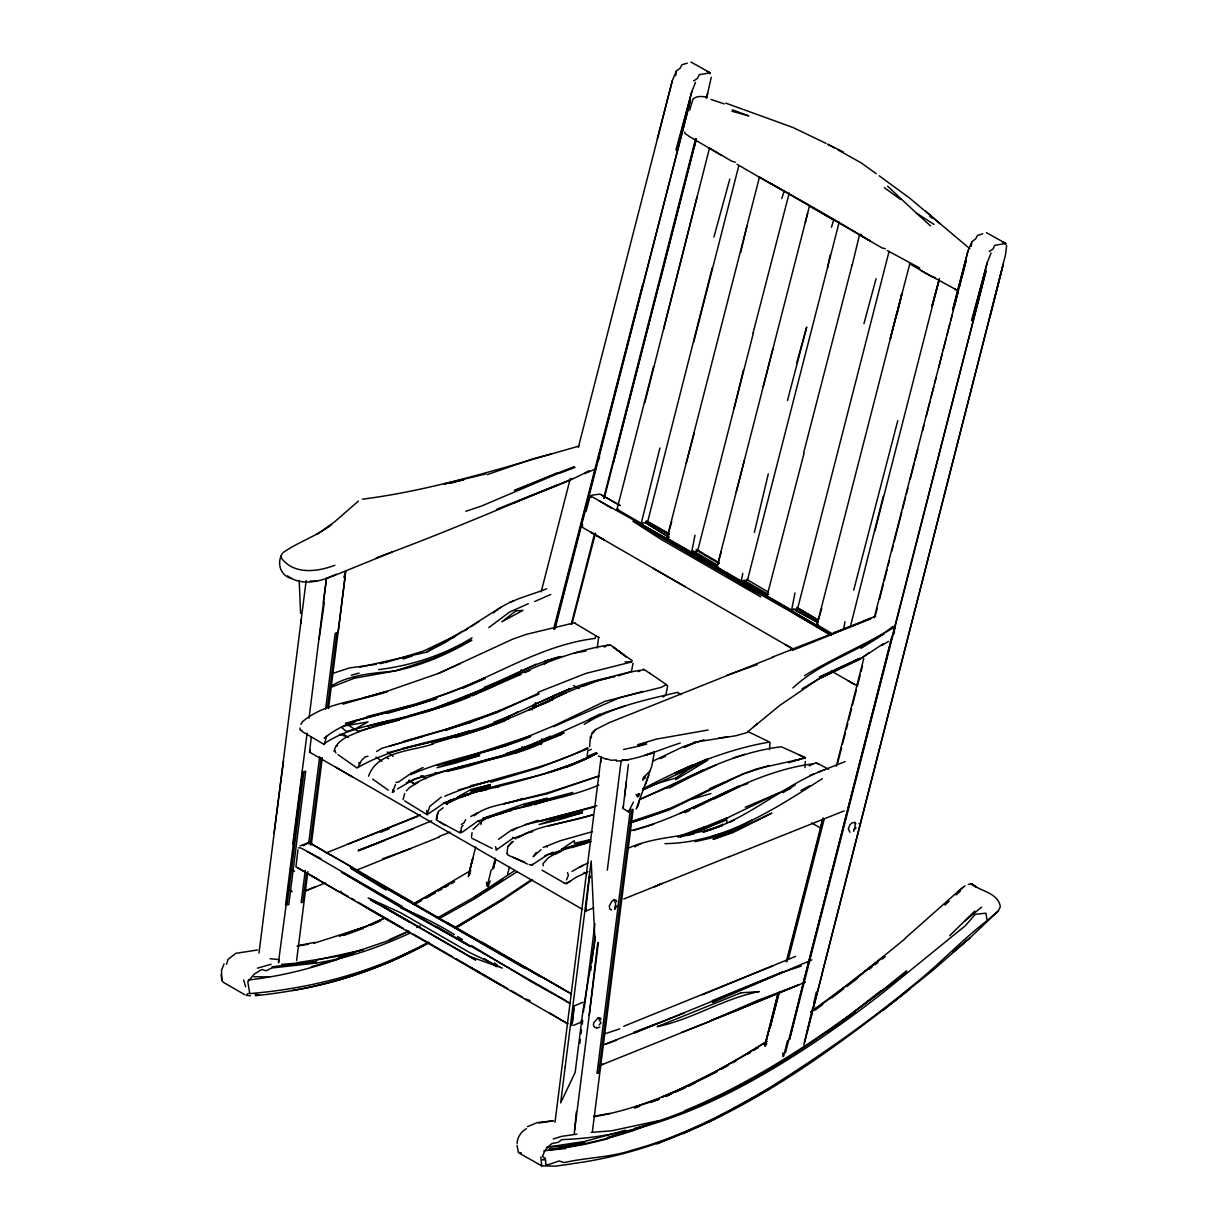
<?xml version="1.0" encoding="UTF-8"?>
<svg xmlns="http://www.w3.org/2000/svg" width="1228" height="1228" viewBox="0 0 1228 1228"><rect width="100%" height="100%" fill="white"/><g stroke="black" fill="none" stroke-linecap="round" stroke-linejoin="round"><path stroke-width="1.5" d="M631.085 671.562L618.405 675.814M617.039 905.957L614.86 909.027L614.875 907.2M894.69 629.212L894.705 627.508L892.94 626.372C862.117 651.239 821.916 660.756 792.874 687.956M805.077 758.52L805.092 757.492L781.3 746.762C730.338 752.948 686.022 779.197 639.773 799.351M436.631 818.708L437.598 813.197M601.075 1019.501L600.108 1017.905L598.312 1017.69L600.937 1022.985L599.064 1025.012M616.901 901.705L615.919 900.109L614.123 899.878L615.688 903.946L614.86 909.027M692.561 766.748L675.676 778.045L675.63 779.688L707.727 760.255L642.781 790.126M471.475 836.851L472.074 832.584M540.842 1157.022L541.717 1165.863L555.47 1166.155L572.509 1163.791M245.631 986.744L243.62 980.067M571.818 1025.595L574.213 1005.885L582.916 1002.294M428.296 942.168C373.389 972.422 311.682 988.433 249.791 993.605L247.81 981.786L254.104 974.249L260.183 970.35L262.362 969.521L265.785 970.826L271.941 967.971L315.98 963.105L316.072 961.601L281.719 964.348M804.969 767.607L805.353 761.483M801.347 966.068L783.571 971.962L712.639 1001.081L712.547 1002.509L811.892 959.866M573.844 1009.186L572.448 1022.663M726.684 822.806L726.93 819.843L687.235 835.439M704.365 828.992L778.675 793.058L790.709 788.437M574.259 1133.429L576.346 1111.939M583.484 1011.78L584.114 1005.103M627.83 811.37L628.506 811.846L623.087 808.515L628.383 764.461M507.317 853.337L507.993 855.164L524.678 862.133M490.939 816.436L477.324 821.394L462.035 832.369L459.917 832.83L436.6 820.15L436.677 815.806M624.76 795.913L626.219 782.113M306.156 580.614L258.985 953.051M310.438 752.488L309.563 752.089L311.298 737M600.768 762.527L601.367 756.97M607.307 870.176L621.184 760.531M480.962 824.51L481.269 821.732L487.163 817.756L514.409 808.93M328.505 708.617L345.82 570.652L343.871 577.39M769.542 749.571L769.941 742.341M554.995 1122.315L601.106 757.185M894.153 633.725L894.506 630.716M323.332 602.349L326.556 577.82L309.042 718.211M590.438 736.539L589.578 746.716M338.145 632.19L345.083 576.868M283.499 761.13L274.013 833.382M302.548 771.998L285.495 905.005M297.913 849.868L295.933 866.784L339.051 891.789M319.633 756.601L308.612 843.82M325.62 709.185L335.198 633.326L336.933 632.681L327.538 707.174M305.25 870.376L301.182 902.611L302.886 902.319L306.647 872.601M310.162 844.741L321.122 758.075M307.906 871.573L296.608 960.465M311.267 844.971L322.304 757.615M579.862 1043.155L580.353 1039.364M581.059 1033.684L581.535 1029.893M582.256 1024.198L582.732 1020.407M584.421 1007.129L594.935 923.702M590.76 970.396L591.236 966.62M591.712 962.859L595.043 936.457M597.729 942.551L589.21 1015.356M574.643 1130.374L598.374 942.782M630.302 809.805L597.008 1073.41L598.711 1073.103L632.067 809.052M592.433 1131.249L633.141 809.559M300.031 727.989L300.092 730.061L301.919 730.276M278.418 962.629L286.124 905.021M654.355 752.488L651.776 766.149L636.196 809.006M292.74 844.327L307.092 733.269M517.08 1143.514C517.295 1137.343 521.01 1131.602 526.428 1128.685M582.655 524.955L582.226 527.104L584.436 528.531L792.49 648.722M675.707 75.675L676.336 71.009L680.066 68.292L681.893 64.792L687.25 63.165M971.256 246.306L971.885 241.64L975.615 238.938L977.427 235.423L982.799 233.796M436.308 819.368L438.335 811.478L443.17 807.778M598.681 637.117L597.222 648M623.087 808.515L623.425 806.105M319.126 638.882L324.33 602.441M282.394 553.383C276.53 563.084 280.153 575.456 291.543 578.588M593.6 907.906L585.633 911.191L585.971 908.874M309.563 752.089L309.978 749.54M460.899 832.507L461.375 827.135L463.094 825.477M278.618 962.629L279.186 959.575M631.606 670.764L633.034 663.181M711.288 77.241L706.591 98.025M781.806 198.537L784.093 191.169L759.487 176.955L667.004 538.094L691.625 552.308L694.987 535.178M804.018 453.393L767.024 595.979L791.63 610.04L794.992 592.909M843.651 628.629L844.987 621.767M839.169 222.191L747.438 580.199L741.236 581.09L742.786 573.476M827.58 267.612L830.082 255.24M853.629 831.402L855.164 826.168L854.765 822.361L851.818 822.944L849.853 824.955L848.287 828.961L849.991 832.231M393.067 789.665L392.469 792.444L395.462 784.523M695.524 82.383L691.778 91.732L676.567 150.077M897.453 312.695L901.843 293.615L890.285 338.759L909.902 263.391M803.772 1044.967L812.875 1006.914M813.734 1003.199L816.298 992.086M991.073 253.014L987.327 262.362L972.115 320.708M659.912 448.036L641.231 523.358L617.009 509.221L624.684 479.473M638.13 805.89L639.558 799.766M768.298 473.854L754.345 532.476M509.497 866.876L507.517 874.198M740.699 252.446L747.023 225.798M804.601 1042.449L1003.291 264.005L821.762 974.587M852.247 265.033L859.493 234.84L861.273 234.241M644.854 402.6L709.492 148.097L731.903 161.267L735.357 162.203M663.673 329.089L697.028 196.941M734.129 408.233L743.37 370.257M495.605 859.4L493.349 868.595L495.713 859.354M778.537 993.099L769.987 1028.036L778.92 992.93M472.596 859.017L468.605 874.95L475.712 846.906M487.286 885.741L491.261 869.808M641.231 523.358L647.54 522.238L712.194 267.888M783.541 1056.494L787.516 1040.561M492.443 869.347L495.237 858.188M659.958 281.504L696.353 138.749M694.495 146.147L696.322 138.871M707.742 93.374L706.008 97.856M805.307 222.544L809.467 205.89L810.434 205.536M883.254 496.404L850.129 627.646M990.044 316.793L1005.578 254.426L1006.638 245.339M574.735 623.133L598.926 637.608M778.015 993.529L765.182 1044.399M778.091 993.16L764.844 1045.795L779.412 992.024M468.497 875.38L472.887 858.05M807.594 213.426L717.014 567.106L741.236 581.09M763.263 386.544L772.888 348.767M874.981 530.788L939.451 278.602L931.945 306.186L939.021 280.276M785.49 1052.764L891.881 636.518M657.302 139.071L672.376 80.526L676.336 71.009M578.342 447.376L672.376 80.526M675.983 149.862L691.778 91.732M533.259 708.433L534.195 704.749M544.572 664.179L545.508 660.495L544.48 664.133M554.964 628.951L690.504 100.113L554.304 629.043M695.585 138.718L603.669 498.246M613.34 462.895L659.712 281.611M695.969 139.516L604.283 498.123M624.668 479.319L653.603 366.497M693.789 341.814L738.811 165.703M753.439 332.849L697.55 551.111L691.625 552.308M876.055 278.725L863.959 323.609M889.087 251.372L797.54 608.842L791.63 610.04M853.706 590.131L897.775 420.651M952.851 309.702L967.925 251.157L971.885 241.64M786.242 961.816L823.006 818.094M836.283 766.18L863.745 658.622M874.213 617.822L965.96 261.211M967.925 251.157L952.713 309.579M786.933 961.478L823.527 818.385M837.788 762.619L841.579 747.76M842.531 744.045L845.386 732.886M846.338 729.171L847.765 723.599M848.717 719.884L851.557 708.725M852.508 705.01L856.315 690.136M857.267 686.421L860.122 675.277M861.058 671.562L862.486 665.975M922.52 430.921L923.932 425.395M926.28 416.2L930.041 401.479M930.977 397.795L933.802 386.759M934.738 383.075L936.15 377.564M938.499 368.369L942.26 353.649M943.196 349.965L946.02 338.928M946.957 335.244L949.781 324.207M950.718 320.523L952.13 315.013M875.779 614L877.191 608.443M879.555 599.187L883.331 584.39M884.283 580.691L887.107 569.592M888.059 565.893L889.471 560.352M891.835 551.096L893.247 545.539M894.199 541.84L901.751 512.245M902.703 508.546L905.527 497.447M906.479 493.748L907.891 488.191M910.255 478.951L914.031 464.153M914.983 460.439L917.807 449.341M788.299 959.421L824.172 819.23M971.532 320.493L987.327 262.362M508.346 719.439L509.298 715.755M519.736 675.231L521.163 669.705M541.164 591.896L570.237 478.782M642.628 284.589L553.644 628.997M533.858 708.433L535.285 702.907M523.65 750.6L524.602 746.916M534.548 708.28L535.976 702.754M540.719 742.817L541.671 739.118M551.694 700.267L552.646 696.568M571.25 624.346L594.613 533.474M541.103 744.429L542.055 740.73M552.554 699.975L553.506 696.276M571.864 624.208L595.473 533.244M736.217 491.983L744.444 460.039M803.603 452.963L852.247 264.434M954.018 307.629L958.316 290.944M959.268 287.245L960.695 281.673M961.662 277.973L965.96 261.272M897.146 312.188L817.019 624.699L833.382 634.415M806.857 1032.779L821.992 974.449M540.98 742.771L541.947 739.056M552.124 700.175L553.091 696.476M787.47 400.528L806.689 327.108L796.772 362.674M789.22 193.042L753.025 333.156M586.063 511.462L590.207 495.744L593.431 494.945L599.939 494.132L619.971 505.476M686.237 463.186L694.357 432.655M521.179 750.308L522.161 746.639M532.077 709.984L533.566 704.473M729.8 179.088L713.944 237.004M822.99 818.923L820.411 827.902L811.723 823.036M721.25 551.725L717.014 567.106L717.95 566.676M595.856 635.828L595.135 638.406C537.879 645.375 490.187 680.143 436.247 697.335C400.451 714.681 355.337 712.102 324.146 738.304M671.731 521.746L667.004 538.094L667.955 537.803M821.732 608.351L817.019 624.699L817.955 624.407M226.551 964.333L228.024 959.344L235.807 953.342L257.496 949.981M546.521 663.197L547.504 659.973M689.66 110.182L693.099 98.915C696.951 95.646 702.723 96.291 707.313 97.365M831.448 227.241L833.72 219.95L834.764 220.012M334.415 750.569L335.981 752.933M645.467 784.615L648.783 775.375M488.053 886.662L490.202 880.936M512.276 841.61L507.793 846.645L507.041 853.92M454.114 799.044L443.968 803.158L427.144 814.701L429.693 806.489L441.312 797.049M709.845 73.818L710.229 72.836L690.919 62.045M1005.394 244.449L1005.778 243.466L986.468 232.675M566.553 879.816L568.38 875.272L567.489 872.571M598.266 460.377L599.663 457.077M470.309 696.537C430.245 713.882 385.607 718.641 346.25 737.23C340.739 740.392 335.183 744.659 334.154 751.367L335.459 750.937M326.587 736.171L324.269 744.521L324.269 743.646C342.965 730.875 365.192 726.301 386.973 721.358M358.33 766.502L361.339 760.639L365.284 756.74L367.97 756.294M628.506 811.846L633.418 802.099M224.079 963.842L221.531 970.197L221.807 980.251L223.358 982.339L244.71 994.665M404.672 793.488L403.06 799.597M465.688 819.736L464.015 822.821L461.314 824.464M858.034 683.259L856.33 685.347L831.356 671.087M468.175 876.731L470.539 872.955M765.213 1046.225L766.779 1043.723M537.956 692.316L585.817 673.42L631.361 661.999L632.22 660.695L613.34 647.141L626.019 656.98M883.515 1010.045L933.51 969.752L969.951 937.9L998.364 910.915L1000.344 906.648C998.103 892.618 980.19 891.267 970.949 883.638L968.201 884.559M459.625 832.415L460.761 830.88M793.534 613.002L830.972 635.429M495.636 846.66L496.312 849.93L497.217 848.748M773.026 657.226L609.027 722.739L595.749 729.493L591.236 735.127L591.451 737.936M802.037 688.893L818.401 679.099L859.216 659.651L883.27 643.764M473.102 829.36L479.166 823.681M536.222 852.462L533.182 856.699L540.98 849.653M406.407 790.863L409.738 787.424L418.027 782.451M638.867 793.764L636.918 795.775L637.347 796.88L638.406 796.496L639.696 793.902L635.951 794.854M642.873 780.317L643.457 777.416L649.673 771.322M519.935 836.621C541.563 824.065 568.948 822.76 592.648 814.839L548.931 826.03M474.238 815.806C487.316 804.447 506.98 804.985 522.514 798.415M623.717 899.003L729.616 856.484M949.612 935.736L974.74 911.13M300.921 724.366L302.395 721.757C326.034 701.756 359.359 701.203 387.618 691.625M957.026 892.879L965.101 885.772M507.793 846.645L513.335 841.349M857.482 659.743L818.401 679.099L779.872 705.348L746.609 732.702L735.879 735.741L693.375 742.433M248.271 993.329L246.214 995.263L250.481 995.831M987.174 920.586C960.066 941.462 936.857 966.989 909.656 987.972C865.571 1024.198 818.631 1056.786 770.386 1087.225C726.869 1113.167 681.433 1136.744 632.313 1150.099C610.255 1157.605 586.784 1157.359 564.343 1162.578L559.032 1160.982L548.44 1164.62L545.662 1164.42L545.692 1160.092L542.469 1159.815L545.493 1158.48L542.392 1156.484L544.91 1150.605L548.149 1146.768L551.909 1143.56L558.187 1142.347L561.749 1139.599C648.169 1136.898 727.636 1098.4 799.136 1052.488A1038.704 599.709 -60 0 0 881.857 993.575L965.346 925.728L975.339 914.277L985.884 913.202L987.174 920.586L998.364 910.915M283.284 552.477C298.404 541.855 316.855 536.068 331.698 524.556M956.167 894.92L960.342 891.114M962.844 887.215L905.496 937.992M636.611 807.886L637.654 806.95M944.9 905.051L949.183 901.245M529.099 864.435L531.478 865.295L532.63 864.266M565.279 1000.835L570.314 1003.506L530.696 981.325L471.475 945.545M591.835 732.916L595.749 729.493M981.663 907.108L964.87 920.908M953.649 951.777L969.951 937.9L952.836 951.777M853.997 829.714L856.085 827.933M638.314 671.593L642.889 669.521M882.395 959.007L885.25 956.612M810.649 1011.964L857.067 977.887L905.282 938.56M906.464 970.826C825.109 1037.23 736.739 1099.72 634.431 1128.394M358.422 501.07L334.246 522.13L316.686 534.564M909.917 989.016C810.818 1067.009 701.848 1146.323 573.522 1163.499M753.624 726.638L757.231 723.722M906.97 972.023C837.987 1025.319 766.149 1077.079 685.117 1110.542M830.542 997.781L882.41 957.41M392.469 792.444L394.495 790.847M857.297 977.503L883.055 957.211M854.504 1011.35L880.814 990.858M868.979 969.429L871.957 967.111M874.935 964.794L877.913 962.491M822.3 778.706C774.684 808.976 723.522 842.884 664.962 843.667M493.502 612.879C508.484 599.771 528.761 596.056 546.706 588.765M498.522 839.307L511.8 829.852L537.68 820.335M831.909 997.75L843.743 988.786M846.706 986.544L857.067 978.701M488.836 627.569L509.635 612.035L528.286 603.731M496.312 849.93L512.352 838.647L525.983 833.751M815.07 1010.183L822.745 1004.519M859.216 659.651L868.979 652.697M566.415 883.822L575.64 877.529L587.966 871.634M810.802 1011.949L831.095 997.735M827.242 1031.735L855.056 1012.501M554.933 854.412L561.61 851.219M446.531 803.864C493.426 779.749 550.129 780.01 596.701 753.409M585.295 843.697L561.411 849.377L574.274 840.689L574.474 843.314L590.499 839.599M693.651 80.956L697.443 78.408L699.223 74.708L710.229 72.836L706.944 71.285M989.2 251.587L992.991 249.038L994.772 245.339L1005.778 243.466L1002.493 241.931M330.915 686.222C350.087 674.356 373.251 673.374 395.032 670.933C422.263 665.3 447.913 654.14 471.844 640.141L433.07 658.377L413.452 664.977L395.032 670.933L354.324 678.224L330.731 687.434M514.916 870.483L474.161 897.207L437.183 918.007M517.418 871.558L474.515 898.896L439.133 918.697M531.187 879.816L503.787 898.129L455.005 927.432M456.494 927.554L503.48 899.356L532.476 879.985M579.769 867.26L587.905 862.916M449.264 802.437L457.614 797.448M397.365 789.051L414.419 779.059L503.511 755.281L551.771 736.508L604.544 712.624L625.175 705.977M514.425 502.851C539.199 491.921 565.509 483.771 589.194 470.6M500.917 607.2L445.227 642.505L426.177 652.252L359.42 667.28M464.813 630.716L467.883 628.721M470.953 626.71L478.644 621.69M423.092 767.469L410.612 773.64L398.286 782.205L395.892 782.389M414.112 783.971C453.47 762.327 501.27 762.174 542.009 743.124M782.957 792.659L795.376 784.784M470.846 870.483L413.667 903.977M860.92 648.369L884.283 633.848M747.269 1054.453L750.461 1052.457M753.654 1050.477L758.428 1047.499M763.217 1044.537L766.41 1042.541M804.463 675.707C833.229 658.116 864.481 645.007 893.477 627.738M376.612 751.49L381.739 748.343L422.34 736.6M604.283 647.095L607.292 645.253L610.562 645.068L621.798 653.25M444.797 796.22C490.878 776.633 542.638 771.061 587.629 747.637M503.48 899.356L455.757 927.969M662.045 1097.218C698.578 1082.098 732.993 1062.404 766.548 1041.605M746.025 1054.177L767.055 1041.344M426.177 652.252L462.419 631.284M572.033 871.419L582.87 865.203M881.965 645.36L888.458 641.43M433.3 743.922C412.316 751.091 376.95 751.26 368.6 776.188M451.397 883.653L454.59 881.75M527.441 1126.705L537.311 1122.576L553.383 1120.796L538.877 1123.006M362.383 499.197C436.431 489.742 507.379 466.241 578.971 446.102M474.161 897.207L503.112 880.108M512.091 830.757L517.034 827.841M809.175 765.858L815.945 762.726M303.285 845.816L308.965 842.485L352.236 867.367M470.754 816.528L477.185 812.829M614.123 899.878L612.02 901.091L609.257 906.126L609.886 909.273L611.513 909.871M598.312 1017.69L593.799 1022.556L593.37 1025.18L594.797 1027.544L596.731 1027.406M740.238 1105.369L769.572 1088.453M457.89 796.926L471.245 789.312L490.463 784.6L471.153 790.525L490.356 785.905L471.061 791.738L490.233 787.209L457.89 796.926L468.989 794.762M425.855 898.267L435.433 892.817M438.626 890.991L441.819 889.164M445.012 887.353L448.205 885.526M721.742 1069.097L728.112 1065.459M732.901 1062.727L736.094 1060.9M449.878 883.761L413.099 904.023M769.895 1088.53L711.918 1120.458L656.995 1144.005M745.718 1054.806L717.152 1070.77L665.914 1096.266M452.242 637.961L455.404 636.211M517.587 837.895L520.549 836.253M669.321 788.115L703.23 769.818M695.063 841.687L713.299 837.481L732.886 830.45L752.288 819.966M429.048 942.567C375.737 972.376 316.01 989.568 255.378 995.693M429.217 942.613C386.59 965.96 340.279 982.738 292.264 990.582M800.948 790.433L809.958 785.628M663.059 696.982L665.929 694.787L667.648 685.853L666.374 684.625L661.201 687.373L604.99 701.311L553.521 725.948L505.23 745.949L437.26 765.535M714.205 798.921L740.914 786.135M472.059 637.823C443.6 655.199 411.672 665.453 378.669 669.659M634.676 846.89L641.016 843.59M550.773 594.459L534.656 601.536M410.705 774.699C449.11 757.461 491.937 752.779 530.803 736.662M642.597 788.944C682.921 767.914 724.566 749.725 769.572 742.05M824.571 769.649C781.898 786.012 747.668 819.552 702.953 832.124L722.586 825.523M414.404 904.422L421.066 900.999M688.601 1086.35L695.263 1082.927M487.025 818.431C522.913 803.327 562.915 800.334 598.865 785.076M538.831 693.068L496.526 712.808L445.564 730.43M566.968 767.116L596.624 753.501M413.514 903.977L421.971 899.725M588.857 719.623L600.062 714.021M629.81 823.144L669.46 809.835L742.802 774.07L756.586 768.912L805.384 758.014L799.075 754.867M387.618 962.875L414.742 949.413M351.269 675.231L359.113 673.097M455.02 636.043L423.353 651.116L385.085 662.706M693.513 808.653L727.728 791.784M666.85 788.084L716.031 765.075M552.953 852.186L544.418 856.162M392.223 552.001L333.202 575.978M335.981 746.348L337.562 745.58M443.968 803.158L452.196 799.704M652.728 761.206L683.305 746.655L704.043 739.809M812.491 763.908C746.962 772.366 693.482 815.392 629.964 830.865M738.842 786.089L679.913 813.535M716.952 1071.829C677.917 1091.324 637.516 1109.298 594.229 1116.697M584.175 724.351C612.757 706.514 645.529 699.96 677.672 692.3M631.253 822.069C665.361 813.765 695.555 794.823 727.713 781.376M385.761 721.174C438.964 711.242 487.746 687.388 536.114 664.133M408.31 931.499L389.675 940.234L338.56 957.564M566.645 882.963L570.575 881.121M675.507 773.701L707.696 758.689M416.768 927.524L420.176 925.927M429.447 649.366L434.436 647.049M529.161 710.014C564.312 692.131 600.83 677.027 639.834 670.319M686.222 778.168L702.6 770.539M729.232 822.438L734.221 820.12M683.152 1133.628L711.288 1120.535M709.815 788.606L742.802 774.07L769.204 765.443M660.234 758.643L665.376 756.279M674.586 773.133L692.039 765.136M614.767 676.751C571.557 682.753 534.333 707.174 494.024 722.125M566.154 692.838C529.974 709.554 493.733 726.608 455.281 737.537M684.196 747.576L696.829 741.789L683.95 746.9M531.478 865.295L547.596 854.811L570.437 847.566M342.919 704.151L386.39 691.471L438.304 673.481L512.352 639.297L526.474 634.308L574.842 622.719M472.12 695.892L521.301 674.157M384.502 918.13L365.33 926.833L313.861 943.304M684.84 812.66L690.059 810.296M550.651 736.094L528.5 746.133L505.875 753.685M339.757 935.92L366.174 926.403L384.763 917.991M438.304 673.481L460.454 663.504M548.839 700.896L529.56 709.584L550.037 701.219M608.597 645.56L609.733 645.053M538.954 694.096L470.969 722.233L390.166 745.964M537.296 703.183L569.669 688.816M661.339 883.653L654.048 886.923L662.322 883.454M406.345 782.681L423.445 775.942M596.931 753.102C559.676 771.399 519.275 781.33 479.227 791.308L486.319 789.696M465.842 511.278L481.407 506.089L574.197 466.625L514.317 490.279M421.219 713.437C484.968 695.109 541.272 656.166 607.292 645.253M667.464 787.378L640.97 798.937M370.303 925.482L380.649 920.877M410.551 932.866C380.434 946.696 348.859 958.116 315.98 963.105M745.242 807.256L778.675 793.058M666.19 1096.297L671.363 1094.01M674.801 1092.475L685.147 1087.885M336.38 574.197L326.986 578.204M389.245 939.712L408.172 931.331M553.613 726.623L619.971 697.535L642.95 691.41M358.376 851.035L431.749 820.764M543.221 847.443L560.321 840.75L592.51 831.617M346.511 724.244L354.478 720.79L411.073 706.039M462.403 688.447L485.106 678.593M661.554 1097.203L689.583 1085.03M346.588 725.61L368.047 721.91L354.785 729.14L346.388 731.443L341.461 727.39L355.03 721.957M517.602 711.933C467.622 740.3 405.869 739.164 357.041 768.007L338.007 754.652M563.621 732.886L516.343 752.564M524.801 672.652L530.051 670.396M599.678 1065.597L603.071 1064.123M484.891 677.779C440.223 697.98 392.899 711.641 345.39 723.215M554.688 695.355L570.299 688.662M305.833 890.776L315.089 886.8M675.538 783.71L682.261 780.824M483.786 688.816L435.08 708.019M472.642 695.002L495.053 685.47M564.097 732.901L515.223 752.196L465.965 766.917M591.313 756.356L573.936 763.709L548.471 772.397M623.578 749.51L637.9 746.286L646.573 742.633M788.622 762.772L805.092 757.492M515.069 490.632L557.497 472.78M584.467 473.686L595.887 468.866M783.249 971.548L712.317 1000.666M497.002 509.144L558.141 484.661M634.4 1033.009L712.639 1001.081M738.289 1009.646L805.43 982.108M738.673 1009.646L798.967 984.779L758.136 1000.237L710.26 1020.852L738.673 1009.646L599.341 1065.781M573.461 1025.38L582.149 1021.773L580.721 1021.189M702.186 994.818L795.606 956.366M572.309 478.905C507.087 505.552 442.387 533.842 376.198 557.896M561.58 734.497L514.962 753.025M792.26 650.472L870.683 618.728L790.464 649.842M420.406 814.809L326.172 852.953M642.674 789.374L656.658 783.617L675.676 778.045M727.083 817.787L680.435 836.867L704.411 828.424M588.089 748.696L539.675 767.561L490.678 782.236M595.887 752.871L587.076 756.479L587.844 750.707L591.343 749.341M325.405 882.917L304.298 891.436M582.932 686.283L595.979 680.987L609.395 677.933M417.673 816.359L347.539 844.357M565.878 766.901L586.784 758.443M355.997 870.391L439.532 836.943M380.665 832.262L389.03 828.869M729.355 856.745L844.096 810.894M484.139 687.358C509.374 677.349 533.121 663.934 559.461 656.642M628.506 848.118C658.454 834.564 693.068 838.003 723.139 824.188M596.731 1028.281L599.863 1027.022M684.18 1012.993L602.963 1045.12M818.462 772.074L845.11 761.621M773.133 965.715L623.717 1026.27M834.196 632.62L850.436 626.157M850.19 626.403L870.468 618.329M649.965 1124.295C616.072 1138.034 579.862 1145.478 543.804 1150.912M332.082 673.604L349.519 667.925L376.305 664.271M438.611 836.682L450.139 832.124M862.823 621.368L875.794 616.134M681.801 1032.364L710.03 1021.297M772.197 657.21L790.279 650.134M644.378 755.558L654.156 751.904M481.453 729.171L506.78 719.47M563.882 849.408L558.464 851.48L547.934 858.157L542.976 863.729L543.283 865.847M300.062 845.877L308.965 842.485M680.235 743.063C659.206 749.587 638.514 759.917 616.287 761.099M634.078 1032.195L657.517 1023.308M385.039 840.29L358.269 850.39L413.514 828.793M340.893 891.313L339.91 891.681L348.123 896.425M530.143 1000.574L525.876 999.039M558.894 473.425L574.965 467.454M509.973 602.288L513.995 600.799M809.759 775.375L813.78 773.886M529.176 745.826L503.511 755.281L478.506 762.143M248.209 980.021C284.497 975.968 319.909 966.405 353.94 953.281M607.353 1138.279L646.389 1125.37M678.224 836.56L704.212 827.073M571.695 847.704L590.468 841.441M343.993 935.414L363.381 928.414M605.895 1044.03L616.609 1040.147M634.584 1108.147L639.865 1106.244M650.441 1102.422L659.252 1099.229M382.814 858.679L411.027 848.517M361.523 972.069L388.033 962.552M496.465 711.933L445.396 729.493L403.152 741.436M504.57 720.989L480.777 729.463L432.072 743.646M530.726 735.787L456.463 760.086M727.114 675.2L757.415 664.548M339.25 935.905L366.174 926.403M742.572 785.429L747.806 783.587M669.337 808.745L630.946 821.547M487.209 474.653L532.891 458.811L551.311 453.93M333.54 575.686C319.157 581.811 301.136 586.232 287.536 575.871M558.633 817.879L539.107 824.525L558.694 819.874L582.456 812.675L558.663 818.692L582.456 811.815L525.277 824.587L594.475 806.996M403.168 659.037L412.086 656.044M257.373 968.186L271.081 964.287M553.245 1139.016L561.319 1136.437L576.914 1134.135M467.193 794.792L479.519 790.709M590.514 839.937L561.411 849.377M605.803 1033.5L619.833 1028.849M596.869 805.66L538.892 821.455M732.916 758.09L744.613 754.33M634.876 1106.996L659.267 1099.152M436.707 698.87L387.572 713.345M625.574 1130.205L584.804 1141.395L546.598 1147.274M633.218 830.558L653.772 824.203M469.326 730.936L444.075 738.657L387.941 752.687M410.612 773.64L415.847 772.028M617.009 509.221L617.96 508.945M409.676 715.556L433.269 708.556M637.746 744.675L656.458 739.102L708.157 730M534.487 804.708L572.847 792.444L523.665 805.445L547.258 798.277L523.681 804.094L482.727 818.493L502.482 812.736M691.978 799.152L710.981 793.534M586.232 843.114L591.297 841.625M380.619 725.027L421.941 713.038M357.793 731.55L378.823 725.548M549.607 659.989L562.224 656.397M445.396 729.493L470.969 722.233M449.433 800.487L456.57 798.461M460.132 797.448L465.489 795.928M712.961 836.053L732.886 830.45M311.39 966.651L336.825 959.605M607.277 1137.481L632.712 1130.42M450.262 483.356L463.984 479.58L444.137 484.032L485.751 473.916M363.442 697.811L386.39 691.471M367.679 726.162L383.95 721.68M492.766 815.945L503.695 813.013M645.667 755.051L653.449 753.04M367.034 716.553L410.612 705.379M447.069 770.969L466.195 766.149M443.799 739.026L402.293 748.497M466.057 794.562L477.585 791.722M379.544 724.919L399.315 720.084M458.213 790.034L490.463 781.008L470.877 785.659M637.9 746.286L646.634 744.183M607.753 1138.801L584.789 1144.358L564.803 1147.781L549.254 1148.809M446.716 771.522L464.215 767.331M659.144 1120.581L611.544 1130.819L591.297 1132.354M513.872 809.298L531.724 805.169M334.86 565.248C317.561 571.834 294.367 575.011 281.55 558.326L281.227 555.747M495.176 787.685L498.721 786.887M504.278 812.215L511.308 810.649M526.152 833.137L532.722 831.678M315.796 960.219L363.258 949.766L338.329 956.182L296.669 962.783M684.871 835.792L693.912 833.965M298.419 945.591L314.813 942.336M584.528 1142.408L564.926 1146.123L550.098 1146.752M379.82 663.642L383.336 663.028M677.856 837.035L681.371 836.421M593.6 1116.252L609.963 1113.412M574.428 652.989L585.986 651.024M297.022 946.128L308.243 944.255M718.718 738.135L727.605 736.739M271.971 966.789L316.072 961.601M642.751 779.534L645.544 777.677L644.5 776.603M549.162 1150.16L565.709 1148.564M794.593 760.47L798.829 760.132M616.441 759.978L611.099 760.27L606.402 758.72M622.32 759.84L628.889 759.687M885.357 248.793L881.904 247.872L859.493 234.84M935.368 277.666L931.914 276.745L909.503 263.713M253.92 976.705L268.917 976.951M310.27 581.044L316.624 581.212M625.098 661.831L631.361 661.999M270.053 958.73L278.817 959.59M399.376 926.664L304.605 871.865L317.545 878.972M521.378 1152.969L518.369 1152.386L517.034 1145.463M259.584 995.325L254.595 993.82M731.873 111.211L748.788 115.908L732.348 109.799M920.724 270.406L958.009 290.683M711.073 99.468L724.32 103.919M725.763 103.121L792.92 127.466L826.045 143.4M339.481 734.206L348.384 737.337L342.351 733.53M469.203 956.259L502.313 968.094L469.664 952.575L400.85 912.849L368.139 897.914L475.512 960.112M598.358 755.987L606.432 759.395M427.144 814.701L404.672 800.856M582.563 909.395L335.843 767.239M816.482 763.217L818.738 764.184M512.552 837.342L516.036 838.893M513.135 857.374L527.487 864.051M768.175 741.359L747.837 731.504M435.126 772.504L436.124 772.995M549.637 853.66L552.8 855.195M843.283 151.98L827.749 144.229L834.457 147.959M298.343 847.873L300.63 847.903L320.907 858.633M919.711 268.011L887.291 250.558M816.973 763.079L828.562 769.219M477.984 821.071L481.222 822.806M818.155 622.304L793.534 608.934M492.075 848.41L471.705 838.141M541.717 1165.863L519.244 1153.169M669.214 533.904L646.281 521.301L669.153 534.809M591.082 497.463L590.207 495.744L694.987 554.411L822.253 628.644L634.216 520.073L693.252 554.902M324.269 744.521L301.704 731.259M726.961 575.564L760.685 596.854L660.28 538.892L632.942 521.271L831.141 634.953M837.803 149.831L861.242 162.91L876.178 173.67M298.112 868.089L304.912 871.911M446.854 922.366L571.081 993.728M307.2 851.572L401.894 906.218M370.948 900.078L409.983 922.274L370.979 899.449M513.519 960.849L570.882 993.698M436.155 926.28L565.647 1000.513M603.731 539.66L590.914 532.307L604.069 539.906M677.887 692.792L681.156 694.664M352.697 777.109L310.131 752.457M412.362 902.027L330.654 854.888M567.704 1023.738L528.316 1001.05M833.72 219.95L809.467 205.89M608.72 498.998L620.017 505.491M796.895 607.599L817.833 619.664M652.958 568.211L684.963 586.585M386.467 757.492L388.616 758.735M583.991 872.387L586.8 873.998M562.961 989L481.161 941.753M602.18 495.283L608.413 498.875M647.877 521.562L669.199 533.858M719.025 562.639L696.245 549.499M797.079 608.459L818.109 620.601M696.383 550.313L719.132 563.437M746.793 579.416L768.498 592.157M796.65 608.413L817.955 620.723M669.367 537.235L646.081 522.836M692.546 550.62L717.382 564.957M743.876 580.245L768.713 594.582M847.857 680.604L854.089 684.196M573.568 685.5L579.002 688.632M352.129 868.718L525.124 968.585M371.009 899.31L475.604 959.697M351.423 898.328L354.708 900.231M357.993 902.135L403.398 928.353M406.683 930.241L409.952 932.129M413.237 934.032L452.549 956.719M455.834 958.623L467.3 965.239M470.539 967.111L501.193 984.81M502.835 985.762L507.778 988.601M511.063 990.505L522.575 997.151M367.065 907.999L528.408 1001.158M770.186 183.555L737.015 164.245M785.367 644.562L793.656 649.351M288.027 889.241L292.249 891.681M696.522 549.714L702.953 553.429M727.298 574.765L761.36 594.659L692.776 555.823L661.078 536.529M290.284 868.825L294.551 871.327M720.836 155.004L689.722 136.722L684.856 133.376L684.641 132.087M371.04 900.001L377.579 903.854M440.1 822.269L445.442 825.416M468.083 965.914L500.379 984.979M599.003 500.717L611.774 508.3M311.206 843.743L317.423 847.427M563.13 1020.99L567.781 1023.753M803.296 611.283L817.986 620.171M317.73 847.473L330.685 855.317M549.852 1013.1L562.808 1020.944M858.986 823.451L860.26 824.218M821.732 628.797L831.371 634.692M443.999 802.406L447.207 804.401M348.046 725.042L358.591 731.688M645.974 521.24L647.54 522.238M408.97 780.486L415.187 784.446L409.062 780.164M887.598 186.195L916.272 213.012L934.001 224.386M563.836 882.594L565.341 883.577L542.024 870.207M421.035 775.574L425.824 778.736M388.294 790.157L372.621 779.074M650.257 673.65L643.564 669.122L643.718 670.166M649.781 673.19L666.374 684.625M879.141 175.757L909.656 198.107L969.813 248.67M954.202 288.58L956.597 290.268M375.891 757.016L381.893 761.222M387.204 752.043L393.236 756.356M884.283 187.669L900.907 199.642M929.627 216.082L932.313 218.308M925.759 211.155L940.556 224.141M916.272 213.012L930.548 225.921M854.765 822.361L855.901 823.758M358.745 762.573L359.651 764.123M590.392 877.682L589.593 875.595L585.633 911.191M546.813 845.877L547.151 847.166M300.906 619.818L301.29 623.149M221.147 974.51L221.807 980.251M426.607 810.357L426.93 813.949M782.804 1052.964L783.004 1056.51M486.549 882.211L486.749 885.741M299.187 580.476L300.584 613.386M400.881 907.922A424.274 279.907 68.4 0 1 454.268 934.477M457.553 936.519A424.274 279.907 68.4 0 1 462.449 939.65M494.562 962.936A424.274 279.907 68.4 0 1 497.417 965.254M484.262 958.561A918.851 607.338 68.5 0 1 496.419 966.712M386.129 890.116A3559.496 2308.717 67.1 0 1 352.083 869.102M817.341 622.381A4451.27 3186.568 76.5 0 1 795.59 610.531M767.27 594.782A4451.27 3186.568 76.5 0 1 744.429 581.811M716.753 565.786A4451.27 3186.568 76.5 0 1 694.066 552.4M668.308 536.882A4451.27 3186.568 76.5 0 1 645.805 523.097M303.884 771.706L287.045 904.898L288.795 904.622L305.665 771.261L303.884 771.706M565.218 1066.579L560.659 1102.913L575.18 1072.351L582.809 1011.857L594.935 940.986L591.19 860.951L565.218 1066.579M819.644 676.751L819.49 677.61L859.876 658.285L819.644 676.751M804.401 978.639L789.604 1039.364L986.053 270.759L804.401 978.639M515.898 610.853L501.838 621.798L522.974 610.377L515.898 610.853M771.629 813.228L732.702 832.737L713.084 839.399L732.855 831.463L771.629 813.228M740.852 992.853L657.21 1026.669C692.699 1019.271 723.691 998.395 759.242 991.579L740.852 992.853M351.377 867.475L350.394 867.843L540.642 976.736L351.377 867.475M598.773 776.065L547.412 793.718L503.894 803.787L547.151 792.95L598.773 776.065M456.371 761.038L436.999 767.715L456.125 762.864L479.534 755.542L456.263 761.774L479.657 754.759L456.371 761.038M972.653 884.467L970.949 883.638L976.506 887.215L972.653 884.467M470.462 946.558L401.51 907.845L341.445 872.064L470.462 946.558M803.005 611.145L798.123 608.367L803.005 611.145M870.591 241.21L769.956 183.095A2817.37 1388.837 53.6 0 1 870.591 241.21"/></g></svg>
